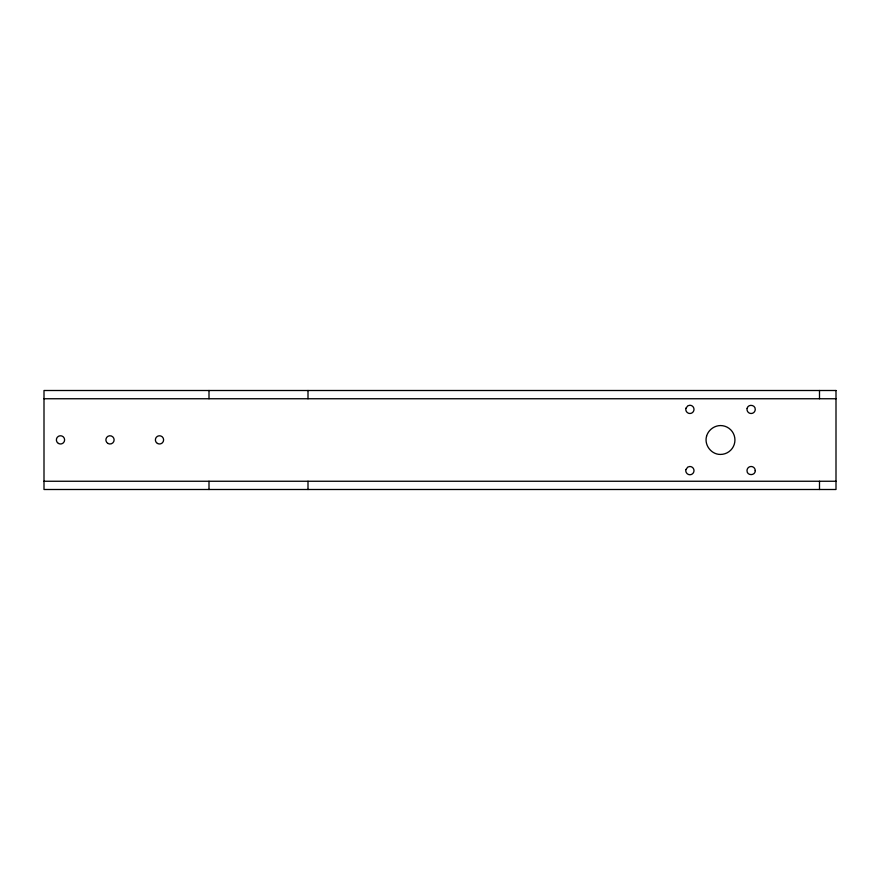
<?xml version="1.0" encoding="UTF-8"?>
<svg xmlns="http://www.w3.org/2000/svg" width="880" height="880" viewBox="0 0 880 880"><rect width="100%" height="100%" fill="white"/><g stroke="black" fill="none" stroke-linecap="round" stroke-linejoin="round"><path stroke-width="1.32" d="M44 398.75L836 398.75M44 481.25L836 481.25M819.5 390.5L819.5 398.75M819.5 481.25L819.5 489.5M308 390.5L308 398.75M308 481.25L308 489.5M209 390.5L209 398.75M209 481.25L209 489.5M685.894 408.309C685.168 410.817 687.258 413.545 689.876 413.501A4.125 4.125 0 0 0 694.001 409.376A4.125 4.125 0 0 0 689.876 405.251L687.808 405.801L685.894 408.309M685.894 469.557C685.168 472.065 687.258 474.804 689.876 474.749A4.125 4.125 0 0 0 694.001 470.624A4.125 4.125 0 0 0 689.876 466.499L687.808 467.049L685.894 469.557M706.552 436.26C704.022 445.049 711.359 454.608 720.5 454.432A14.432 14.432 0 0 0 734.932 440A14.432 14.432 0 0 0 720.5 425.557C714.12 425.601 708.246 430.111 706.552 436.26M747.142 408.309L746.999 409.376A4.125 4.125 0 0 0 751.124 413.501A4.125 4.125 0 0 0 755.249 409.376C755.458 404.734 748.143 403.766 747.142 408.309M755.249 470.624C755.447 475.926 746.801 475.926 746.999 470.624A4.125 4.125 0 0 1 751.124 466.499A4.125 4.125 0 0 1 755.249 470.624M836 390.5L44 390.5L44 489.5L836 489.5L836 390.5M107.943 443.454A4.125 4.125 0 0 0 114.125 439.879A4.125 4.125 0 0 0 107.943 436.304A4.125 4.125 0 0 0 107.943 443.454M157.443 443.454A4.125 4.125 0 0 0 163.625 439.879A4.125 4.125 0 0 0 157.443 436.304A4.125 4.125 0 0 0 157.443 443.454M58.432 443.454A4.125 4.125 0 0 0 64.625 439.879A4.125 4.125 0 0 0 58.432 436.304A4.125 4.125 0 0 0 58.432 443.454"/></g></svg>
